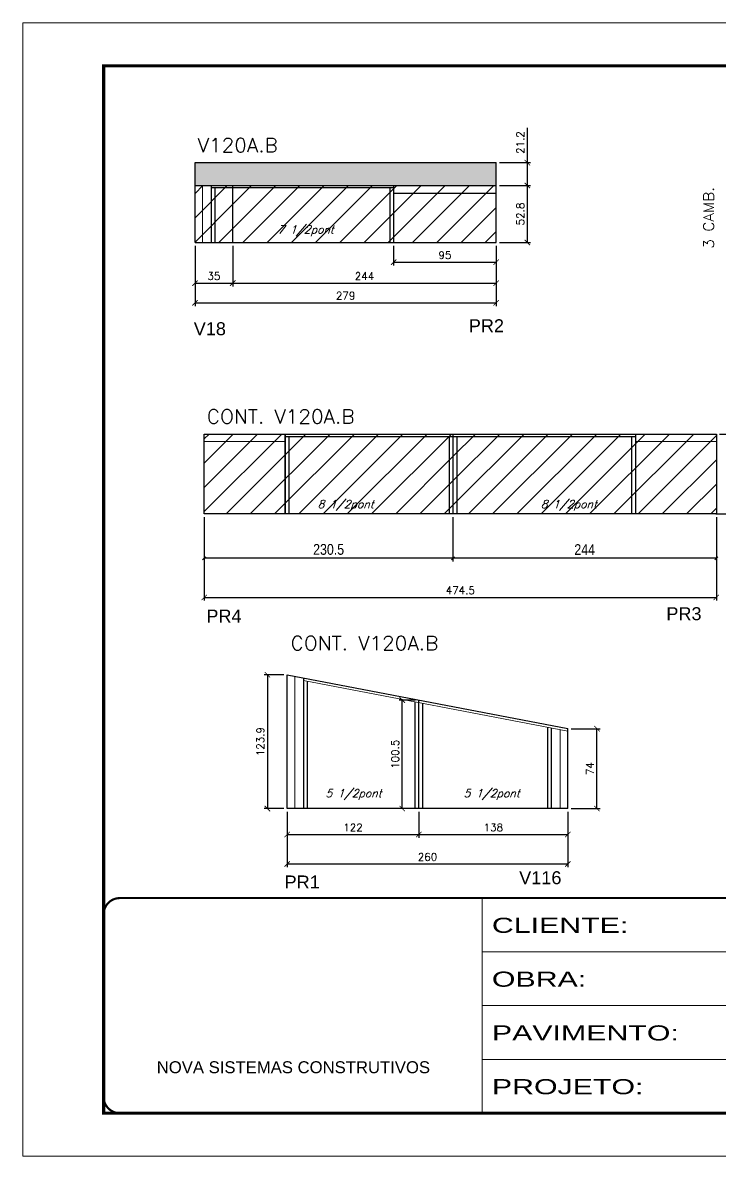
# Model space of a CAD drawing. Extents: x 2582 to 11841, y -26396 to 2611.
# Drawn here: x 2582 to 3227, y -3424 to -2374 of the extents above; entities that cross this region are included whole.
import ezdxf

# ---------------------------------------------------------------- set-up
doc = ezdxf.new("R2010")
doc.units = 0
doc.linetypes.add('CONTINUO', pattern=[0])
doc.linetypes.add('DASHED', pattern=[0.75, 0.5, -0.25])
for name, color, linetype in [('5', 5, 'Continuous'), ('COTA', 241, 'Continuous'), ('Painéis', 200, 'Continuous'), ('SARR_2.2x7', 40, 'Continuous'), ('SARR_3.5x7', 81, 'Continuous'), ('texto', 7, 'Continuous')]:
    doc.layers.add(name, color=color, linetype=linetype)
for name, color, linetype, lineweight in [('Folhas', 255, 'Continuous', 9), ('Hachura', 251, 'Continuous', 9), ('Sarr 2.2x7', 40, 'Continuous', 9), ('SARRAFO DE PRESSAO', 251, 'DASHED', 9), ('Texto Seção', 7, 'Continuous', 15)]:
    doc.layers.add(name, color=color, linetype=linetype, lineweight=lineweight)
doc.styles.add('ARIAL', font='arial.ttf')
doc.styles.add('COTA TECNICA', font='techl___.ttf', dxfattribs={"height": 10})
doc.styles.add('REGUA-120', font='ROMANS.shx', dxfattribs={"height": 15})
doc.styles.add('Romans', font='romans.shx')
doc.styles.get("Standard").update_dxf_attribs({"font": 'arial.ttf'})
doc.styles.add('Tecnologia', font='')
doc.styles.get('Tecnologia').set_extended_font_data('Forgotten Futurist')
doc.dimstyles.new('Cota Paínel', dxfattribs={"dimtxt": 7, "dimasz": 5, "dimexe": 3, "dimexo": 3, "dimgap": 3, "dimtad": 1, "dimdec": 1, "dimzin": 12, "dimdsep": 46, "dimtxsty": 'Romans', "dimblk": 'ARCHTICK', "dimcen": 0, "dimclrd": 4, "dimclre": 4, "dimclrt": 1, "dimadec": 1, "dimazin": 3, "dimtfac": 1, "dimtdec": 1, "dimtmove": 0, "dimatfit": 3, "dimldrblk": 'OBLIQUE', "dimfxl": 1, "dimtolj": 1, "dimtzin": 12, "dimarcsym": 0})
doc.dimstyles.new('PAINEL', dxfattribs={"dimtxt": 10, "dimasz": 3, "dimexe": 3, "dimexo": 3, "dimgap": 3, "dimtad": 1, "dimdec": 1, "dimzin": 12, "dimdsep": 46, "dimtxsty": 'COTA TECNICA', "dimblk1": 'OBLIQUE', "dimblk2": 'OBLIQUE', "dimsah": 1, "dimcen": 0.9, "dimclrd": 4, "dimclre": 4, "dimclrt": 240, "dimadec": 1, "dimazin": 3, "dimtfac": 1, "dimtdec": 1, "dimtmove": 0, "dimatfit": 3, "dimfxl": 1, "dimtolj": 1, "dimtzin": 12, "dimarcsym": 0})
pattern_1 = [(45, (-126439.366, -33020.383), (-11.2253202, 11.2253202), [])]
pattern_2 = [(45, (-126439.366, -33031.619), (-11.2253202, 11.2253202), [])]

# ---------------------------------------------------------------- blocks, each defined once
blk = doc.blocks.new('9999999999')
at = {"color": 30, "linetype": 'CONTINUO'}
for p, q in [((98564.6, 34230.2), (98564.6, 34429.4)), ((98564.6, 34379.6), (99584, 34379.6)), ((98564.6, 34329.8), (99488, 34329.8)), ((98564.6, 34280), (99488, 34280))]:
    blk.add_line(p, q, dxfattribs=at)
at = {"color": 30, "linetype": 'CONTINUO', "const_width": 2}
blk.add_lwpolyline([(99584, 34230.2), (99584, 34414.4, 0.414214), (99569, 34429.4), (98229, 34429.4, 0.414214), (98214, 34414.4), (98214, 34245.2, 0.414214), (98229, 34230.2), (99584, 34230.2)], format="xyb", dxfattribs=at)
at = {"layer": 'Folhas'}
blk.add_lwpolyline([(98139, 34190.2), (99624, 34190.2), (99624, 35240.2), (98139, 35240.2)], close=True, dxfattribs=at)
at = {"layer": 'Folhas', "color": 30, "const_width": 3}
blk.add_lwpolyline([(98214, 34230.2), (99584, 34230.2), (99584, 35200.2), (98214, 35200.2)], close=True, dxfattribs=at)
at = {"color": 7, "linetype": 'Continuous', "ltscale": 5, "style": 'ARIAL'}
blk.add_text('NOVA SISTEMAS CONSTRUTIVOS', height=11.059, dxfattribs=at).set_placement((98263.2, 34267.2))
at = {"layer": 'Folhas', "color": 7, "style": 'Tecnologia', "width": 1.5}
for s, p in [('CLIENTE:', (98573.7, 34397.2)), ('OBRA:', (98573.7, 34347.3)), ('PAVIMENTO:', (98573.7, 34297.5)), ('PROJETO:', (98573.7, 34247.7))]:
    blk.add_text(s, height=14, dxfattribs=at).set_placement(p)
blk = doc.blocks.new('_ArchTick')
at = {"color": 0, "linetype": 'ByBlock', "const_width": 0.15}
blk.add_lwpolyline([(-0.5, -0.5), (0.5, 0.5)], dxfattribs=at)
blk = doc.blocks.new('*D586')
at = {"layer": 'COTA', "color": 4, "linetype": 'ByBlock', "lineweight": -2, "transparency": 16777216}
for p, q in [((2741.3, -2581.1), (2741.3, -2618.7)), ((2776.3, -2581.1), (2776.3, -2618.7)), ((2741.3, -2615.7), (2776.3, -2615.7))]:
    blk.add_line(p, q, dxfattribs=at)
at = {"layer": 'Defpoints', "color": 0, "linetype": 'ByBlock', "transparency": 16777216}
for p in [(2741.3, -2578.1), (2776.3, -2578.1), (2776.3, -2615.7)]:
    blk.add_point(p, dxfattribs=at)
at = {"layer": 'COTA', "color": 4, "linetype": 'ByBlock', "lineweight": -2, "transparency": 16777216, "xscale": 5, "yscale": 5, "zscale": 5, "rotation": 180}
blk.add_blockref('_ArchTick', (2741.3, -2615.7), dxfattribs=at)
at = {"layer": 'COTA', "color": 4, "linetype": 'ByBlock', "lineweight": -2, "transparency": 16777216, "xscale": 5, "yscale": 5, "zscale": 5}
blk.add_blockref('_ArchTick', (2776.3, -2615.7), dxfattribs=at)
at = {"layer": 'COTA', "color": 1, "linetype": 'ByBlock', "transparency": 16777216, "insert": (2758.8, -2609.2), "char_height": 7, "attachment_point": 5, "style": 'Romans'}
blk.add_mtext('\\A1;35', dxfattribs=at)
blk = doc.blocks.new('_Oblique')
at = {"color": 0, "linetype": 'ByBlock', "lineweight": -2}
blk.add_line((-0.5, -0.5), (0.5, 0.5), dxfattribs=at)
blk = doc.blocks.new('*D587')
at = {"layer": 'COTA', "color": 4, "linetype": 'ByBlock', "lineweight": -2, "transparency": 16777216}
for p, q in [((2776.3, -2581.1), (2776.3, -2618.7)), ((3020.3, -2581.1), (3020.3, -2618.7)), ((2776.3, -2615.7), (3020.3, -2615.7))]:
    blk.add_line(p, q, dxfattribs=at)
at = {"layer": 'Defpoints', "color": 0, "linetype": 'ByBlock', "transparency": 16777216}
for p in [(2776.3, -2578.1), (3020.3, -2578.1), (3020.3, -2615.7)]:
    blk.add_point(p, dxfattribs=at)
at = {"layer": 'COTA', "color": 4, "linetype": 'ByBlock', "lineweight": -2, "transparency": 16777216, "xscale": 5, "yscale": 5, "zscale": 5, "rotation": 180}
blk.add_blockref('_ArchTick', (2776.3, -2615.7), dxfattribs=at)
at = {"layer": 'COTA', "color": 4, "linetype": 'ByBlock', "lineweight": -2, "transparency": 16777216, "xscale": 5, "yscale": 5, "zscale": 5}
blk.add_blockref('_ArchTick', (3020.3, -2615.7), dxfattribs=at)
at = {"layer": 'COTA', "color": 1, "linetype": 'ByBlock', "transparency": 16777216, "insert": (2898.3, -2609.2), "char_height": 7, "attachment_point": 5, "style": 'Romans'}
blk.add_mtext('\\A1;244', dxfattribs=at)
blk = doc.blocks.new('*D588')
at = {"layer": 'COTA', "color": 4, "linetype": 'ByBlock', "lineweight": -2, "transparency": 16777216}
for p, q in [((2925.3, -2581.1), (2925.3, -2599.3)), ((3020.3, -2581.1), (3020.3, -2599.3)), ((2925.3, -2596.3), (3020.3, -2596.3))]:
    blk.add_line(p, q, dxfattribs=at)
at = {"layer": 'Defpoints', "color": 0, "linetype": 'ByBlock', "transparency": 16777216}
for p in [(2925.3, -2578.1), (3020.3, -2578.1), (3020.3, -2596.3)]:
    blk.add_point(p, dxfattribs=at)
at = {"layer": 'COTA', "color": 4, "linetype": 'ByBlock', "lineweight": -2, "transparency": 16777216, "xscale": 5, "yscale": 5, "zscale": 5, "rotation": 180}
blk.add_blockref('_ArchTick', (2925.3, -2596.3), dxfattribs=at)
at = {"layer": 'COTA', "color": 4, "linetype": 'ByBlock', "lineweight": -2, "transparency": 16777216, "xscale": 5, "yscale": 5, "zscale": 5}
blk.add_blockref('_ArchTick', (3020.3, -2596.3), dxfattribs=at)
at = {"layer": 'COTA', "color": 1, "linetype": 'ByBlock', "transparency": 16777216, "insert": (2972.8, -2589.8), "char_height": 7, "attachment_point": 5, "style": 'Romans'}
blk.add_mtext('\\A1;95', dxfattribs=at)
blk = doc.blocks.new('*D589')
at = {"layer": 'COTA', "color": 4, "linetype": 'ByBlock', "lineweight": -2, "transparency": 16777216}
for p, q in [((2741.3, -2581.1), (2741.3, -2636.9)), ((3020.3, -2581.1), (3020.3, -2636.9)), ((2741.3, -2633.9), (3020.3, -2633.9))]:
    blk.add_line(p, q, dxfattribs=at)
at = {"layer": 'Defpoints', "color": 0, "linetype": 'ByBlock', "transparency": 16777216}
for p in [(2741.3, -2578.1), (3020.3, -2578.1), (3020.3, -2633.9)]:
    blk.add_point(p, dxfattribs=at)
at = {"layer": 'COTA', "color": 4, "linetype": 'ByBlock', "lineweight": -2, "transparency": 16777216, "xscale": 5, "yscale": 5, "zscale": 5, "rotation": 180}
blk.add_blockref('_ArchTick', (2741.3, -2633.9), dxfattribs=at)
at = {"layer": 'COTA', "color": 4, "linetype": 'ByBlock', "lineweight": -2, "transparency": 16777216, "xscale": 5, "yscale": 5, "zscale": 5}
blk.add_blockref('_ArchTick', (3020.3, -2633.9), dxfattribs=at)
at = {"layer": 'COTA', "color": 1, "linetype": 'ByBlock', "transparency": 16777216, "insert": (2880.8, -2627.4), "char_height": 7, "attachment_point": 5, "style": 'Romans'}
blk.add_mtext('\\A1;279', dxfattribs=at)
blk = doc.blocks.new('*D590')
at = {"layer": 'COTA', "color": 4, "linetype": 'ByBlock', "lineweight": -2, "transparency": 16777216}
for p, q in [((3023.3, -2525.3), (3052.2, -2525.3)), ((3049.2, -2578.1), (3049.2, -2525.3)), ((3023.3, -2578.1), (3052.2, -2578.1))]:
    blk.add_line(p, q, dxfattribs=at)
at = {"layer": 'Defpoints', "color": 0, "linetype": 'ByBlock', "transparency": 16777216}
for p in [(3020.3, -2525.3), (3049.2, -2525.3), (3020.3, -2578.1)]:
    blk.add_point(p, dxfattribs=at)
at = {"layer": 'COTA', "color": 4, "linetype": 'ByBlock', "lineweight": -2, "transparency": 16777216, "xscale": 5, "yscale": 5, "zscale": 5}
for p, rotation in [((3049.2, -2525.3), 90), ((3049.2, -2578.1), 270)]:
    blk.add_blockref('_ArchTick', p, dxfattribs=dict(at, rotation=rotation))
at = {"layer": 'COTA', "color": 1, "linetype": 'ByBlock', "transparency": 16777216, "insert": (3042.7, -2551.7), "char_height": 7, "attachment_point": 5, "rotation": 90, "style": 'Romans'}
blk.add_mtext('\\A1;52.8', dxfattribs=at)
blk = doc.blocks.new('*D591')
at = {"layer": 'COTA', "color": 4, "linetype": 'ByBlock', "lineweight": -2, "transparency": 16777216}
for p, q in [((3049.2, -2504.1), (3049.2, -2471.8)), ((3023.3, -2504.1), (3052.2, -2504.1)), ((3049.2, -2525.3), (3049.2, -2504.1)), ((3023.3, -2525.3), (3052.2, -2525.3))]:
    blk.add_line(p, q, dxfattribs=at)
at = {"layer": 'Defpoints', "color": 0, "linetype": 'ByBlock', "transparency": 16777216}
for p in [(3020.3, -2504.1), (3049.2, -2504.1), (3020.3, -2525.3)]:
    blk.add_point(p, dxfattribs=at)
at = {"layer": 'COTA', "color": 4, "linetype": 'ByBlock', "lineweight": -2, "transparency": 16777216, "xscale": 5, "yscale": 5, "zscale": 5}
for p, rotation in [((3049.2, -2504.1), 90), ((3049.2, -2525.3), 270)]:
    blk.add_blockref('_ArchTick', p, dxfattribs=dict(at, rotation=rotation))
at = {"layer": 'COTA', "color": 1, "linetype": 'ByBlock', "transparency": 16777216, "insert": (3042.7, -2485.5), "char_height": 7, "attachment_point": 5, "rotation": 90, "style": 'Romans'}
blk.add_mtext('\\A1;21.2', dxfattribs=at)
blk = doc.blocks.new('*D596')
at = {"layer": 'COTA', "color": 4, "linetype": 'ByBlock', "lineweight": -2, "transparency": 16777216}
for p, q in [((2980.3, -2832.5), (2980.3, -2873.6)), ((3224.3, -2832.5), (3224.3, -2873.6)), ((3224.3, -2870.6), (2980.3, -2870.6))]:
    blk.add_line(p, q, dxfattribs=at)
at = {"layer": 'Defpoints', "color": 0, "linetype": 'ByBlock', "transparency": 16777216}
for p in [(2980.3, -2829.5), (3224.3, -2829.5), (2980.3, -2870.6)]:
    blk.add_point(p, dxfattribs=at)
at = {"layer": 'COTA', "color": 4, "linetype": 'ByBlock', "lineweight": -2, "transparency": 16777216, "xscale": 3, "yscale": 3, "zscale": 3, "rotation": 180}
blk.add_blockref('_Oblique', (2980.3, -2870.6), dxfattribs=at)
at = {"layer": 'COTA', "color": 4, "linetype": 'ByBlock', "lineweight": -2, "transparency": 16777216, "xscale": 3, "yscale": 3, "zscale": 3}
blk.add_blockref('_Oblique', (3224.3, -2870.6), dxfattribs=at)
at = {"layer": 'COTA', "color": 240, "linetype": 'ByBlock', "transparency": 16777216, "insert": (3102.3, -2862.5), "char_height": 10, "attachment_point": 5, "style": 'COTA TECNICA'}
blk.add_mtext('\\A1;244', dxfattribs=at)
blk = doc.blocks.new('*D597')
at = {"layer": 'COTA', "color": 4, "linetype": 'ByBlock', "lineweight": -2, "transparency": 16777216}
for p, q in [((2749.8, -2832.5), (2749.8, -2873.6)), ((2980.3, -2832.5), (2980.3, -2873.6)), ((2980.3, -2870.6), (2749.8, -2870.6))]:
    blk.add_line(p, q, dxfattribs=at)
at = {"layer": 'Defpoints', "color": 0, "linetype": 'ByBlock', "transparency": 16777216}
for p in [(2749.8, -2829.5), (2980.3, -2829.5), (2749.8, -2870.6)]:
    blk.add_point(p, dxfattribs=at)
at = {"layer": 'COTA', "color": 4, "linetype": 'ByBlock', "lineweight": -2, "transparency": 16777216, "xscale": 3, "yscale": 3, "zscale": 3, "rotation": 180}
blk.add_blockref('_Oblique', (2749.8, -2870.6), dxfattribs=at)
at = {"layer": 'COTA', "color": 4, "linetype": 'ByBlock', "lineweight": -2, "transparency": 16777216, "xscale": 3, "yscale": 3, "zscale": 3}
blk.add_blockref('_Oblique', (2980.3, -2870.6), dxfattribs=at)
at = {"layer": 'COTA', "color": 240, "linetype": 'ByBlock', "transparency": 16777216, "insert": (2865.1, -2862.4), "char_height": 10, "attachment_point": 5, "style": 'COTA TECNICA'}
blk.add_mtext('\\A1;230.5', dxfattribs=at)
blk = doc.blocks.new('*D91')
at = {"layer": 'COTA', "color": 4, "linetype": 'ByBlock', "lineweight": -2, "transparency": 16777216}
for p, q in [((3227.3, -2755.5), (3256.2, -2755.5)), ((3253.2, -2829.5), (3253.2, -2755.5)), ((3223.8, -2829.5), (3256.2, -2829.5))]:
    blk.add_line(p, q, dxfattribs=at)
at = {"layer": 'Defpoints', "color": 0, "linetype": 'ByBlock', "transparency": 16777216}
for p in [(3224.3, -2755.5), (3253.2, -2755.5), (3220.8, -2829.5)]:
    blk.add_point(p, dxfattribs=at)
at = {"layer": 'COTA', "color": 4, "linetype": 'ByBlock', "lineweight": -2, "transparency": 16777216, "xscale": 3, "yscale": 3, "zscale": 3}
for p, rotation in [((3253.2, -2755.5), 90), ((3253.2, -2829.5), 270)]:
    blk.add_blockref('_Oblique', p, dxfattribs=dict(at, rotation=rotation))
at = {"layer": 'COTA', "color": 240, "linetype": 'ByBlock', "transparency": 16777216, "insert": (3245.1, -2792.5), "char_height": 10, "attachment_point": 5, "rotation": 90, "style": 'COTA TECNICA'}
blk.add_mtext('\\A1;74', dxfattribs=at)
blk = doc.blocks.new('*D598')
at = {"layer": 'COTA', "color": 4, "linetype": 'ByBlock', "lineweight": -2, "transparency": 16777216}
for p, q in [((2749.8, -2832.5), (2749.8, -2909.8)), ((3224.3, -2832.5), (3224.3, -2909.8)), ((2749.8, -2906.8), (3224.3, -2906.8))]:
    blk.add_line(p, q, dxfattribs=at)
at = {"layer": 'Defpoints', "color": 0, "linetype": 'ByBlock', "transparency": 16777216}
for p in [(2749.8, -2829.5), (3224.3, -2829.5), (3224.3, -2906.8)]:
    blk.add_point(p, dxfattribs=at)
at = {"layer": 'COTA', "color": 4, "linetype": 'ByBlock', "lineweight": -2, "transparency": 16777216, "xscale": 5, "yscale": 5, "zscale": 5, "rotation": 180}
blk.add_blockref('_ArchTick', (2749.8, -2906.8), dxfattribs=at)
at = {"layer": 'COTA', "color": 4, "linetype": 'ByBlock', "lineweight": -2, "transparency": 16777216, "xscale": 5, "yscale": 5, "zscale": 5}
blk.add_blockref('_ArchTick', (3224.3, -2906.8), dxfattribs=at)
at = {"layer": 'COTA', "color": 1, "linetype": 'ByBlock', "transparency": 16777216, "insert": (2987.1, -2900.3), "char_height": 7, "attachment_point": 5, "style": 'Romans'}
blk.add_mtext('\\A1;474.5', dxfattribs=at)
blk = doc.blocks.new('*D565')
at = {"layer": 'COTA', "color": 4, "linetype": 'ByBlock', "lineweight": -2, "transparency": 16777216}
for p, q in [((2826.7, -3105.4), (2826.7, -3129.4)), ((2948.7, -3105.4), (2948.7, -3129.4)), ((2826.7, -3126.4), (2948.7, -3126.4))]:
    blk.add_line(p, q, dxfattribs=at)
at = {"layer": 'Defpoints', "color": 0, "linetype": 'ByBlock', "transparency": 16777216}
for p in [(2826.7, -3102.4), (2948.7, -3102.4), (2948.7, -3126.4)]:
    blk.add_point(p, dxfattribs=at)
at = {"layer": 'COTA', "color": 4, "linetype": 'ByBlock', "lineweight": -2, "transparency": 16777216, "xscale": 5, "yscale": 5, "zscale": 5, "rotation": 180}
blk.add_blockref('_ArchTick', (2826.7, -3126.4), dxfattribs=at)
at = {"layer": 'COTA', "color": 4, "linetype": 'ByBlock', "lineweight": -2, "transparency": 16777216, "xscale": 5, "yscale": 5, "zscale": 5}
blk.add_blockref('_ArchTick', (2948.7, -3126.4), dxfattribs=at)
at = {"layer": 'COTA', "color": 1, "linetype": 'ByBlock', "transparency": 16777216, "insert": (2887.7, -3119.9), "char_height": 7, "attachment_point": 5, "style": 'Romans'}
blk.add_mtext('\\A1;122', dxfattribs=at)
blk = doc.blocks.new('*D566')
at = {"layer": 'COTA', "color": 4, "linetype": 'ByBlock', "lineweight": -2, "transparency": 16777216}
for p, q in [((2948.7, -3105.4), (2948.7, -3129.4)), ((3086.7, -3105.4), (3086.7, -3129.4)), ((2948.7, -3126.4), (3086.7, -3126.4))]:
    blk.add_line(p, q, dxfattribs=at)
at = {"layer": 'Defpoints', "color": 0, "linetype": 'ByBlock', "transparency": 16777216}
for p in [(2948.7, -3102.4), (3086.7, -3102.4), (3086.7, -3126.4)]:
    blk.add_point(p, dxfattribs=at)
at = {"layer": 'COTA', "color": 4, "linetype": 'ByBlock', "lineweight": -2, "transparency": 16777216, "xscale": 5, "yscale": 5, "zscale": 5, "rotation": 180}
blk.add_blockref('_ArchTick', (2948.7, -3126.4), dxfattribs=at)
at = {"layer": 'COTA', "color": 4, "linetype": 'ByBlock', "lineweight": -2, "transparency": 16777216, "xscale": 5, "yscale": 5, "zscale": 5}
blk.add_blockref('_ArchTick', (3086.7, -3126.4), dxfattribs=at)
at = {"layer": 'COTA', "color": 1, "linetype": 'ByBlock', "transparency": 16777216, "insert": (3017.7, -3119.9), "char_height": 7, "attachment_point": 5, "style": 'Romans'}
blk.add_mtext('\\A1;138', dxfattribs=at)
blk = doc.blocks.new('*D567')
at = {"layer": 'COTA', "color": 4, "linetype": 'ByBlock', "lineweight": -2, "transparency": 16777216}
for p, q in [((2823.7, -2978.5), (2805.4, -2978.5)), ((2808.4, -2978.5), (2808.4, -3102.4)), ((2823.7, -3102.4), (2805.4, -3102.4))]:
    blk.add_line(p, q, dxfattribs=at)
at = {"layer": 'Defpoints', "color": 0, "linetype": 'ByBlock', "transparency": 16777216}
for p in [(2826.7, -2978.5), (2808.4, -3102.4), (2826.7, -3102.4)]:
    blk.add_point(p, dxfattribs=at)
at = {"layer": 'COTA', "color": 4, "linetype": 'ByBlock', "lineweight": -2, "transparency": 16777216, "xscale": 5, "yscale": 5, "zscale": 5}
for p, rotation in [((2808.4, -2978.5), 90), ((2808.4, -3102.4), 270)]:
    blk.add_blockref('_ArchTick', p, dxfattribs=dict(at, rotation=rotation))
at = {"layer": 'COTA', "color": 1, "linetype": 'ByBlock', "transparency": 16777216, "insert": (2801.9, -3040.4), "char_height": 7, "attachment_point": 5, "rotation": 90, "style": 'Romans'}
blk.add_mtext('\\A1;123.9', dxfattribs=at)
blk = doc.blocks.new('*D568')
at = {"layer": 'COTA', "color": 4, "linetype": 'ByBlock', "lineweight": -2, "transparency": 16777216}
for p, q in [((2945.7, -3001.9), (2930.3, -3001.9)), ((2933.3, -3102.4), (2933.3, -3001.9)), ((2945.7, -3102.4), (2930.3, -3102.4))]:
    blk.add_line(p, q, dxfattribs=at)
at = {"layer": 'Defpoints', "color": 0, "linetype": 'ByBlock', "transparency": 16777216}
for p in [(2933.3, -3001.9), (2948.7, -3001.9), (2948.7, -3102.4)]:
    blk.add_point(p, dxfattribs=at)
at = {"layer": 'COTA', "color": 4, "linetype": 'ByBlock', "lineweight": -2, "transparency": 16777216, "xscale": 5, "yscale": 5, "zscale": 5}
for p, rotation in [((2933.3, -3001.9), 90), ((2933.3, -3102.4), 270)]:
    blk.add_blockref('_ArchTick', p, dxfattribs=dict(at, rotation=rotation))
at = {"layer": 'COTA', "color": 1, "linetype": 'ByBlock', "transparency": 16777216, "insert": (2926.8, -3052.1), "char_height": 7, "attachment_point": 5, "rotation": 90, "style": 'Romans'}
blk.add_mtext('\\A1;100.5', dxfattribs=at)
blk = doc.blocks.new('*D569')
at = {"layer": 'COTA', "color": 4, "linetype": 'ByBlock', "lineweight": -2, "transparency": 16777216}
for p, q in [((3089.7, -3028.4), (3116.7, -3028.4)), ((3113.7, -3102.4), (3113.7, -3028.4)), ((3089.7, -3102.4), (3116.7, -3102.4))]:
    blk.add_line(p, q, dxfattribs=at)
at = {"layer": 'Defpoints', "color": 0, "linetype": 'ByBlock', "transparency": 16777216}
for p in [(3086.7, -3028.4), (3113.7, -3028.4), (3086.7, -3102.4)]:
    blk.add_point(p, dxfattribs=at)
at = {"layer": 'COTA', "color": 4, "linetype": 'ByBlock', "lineweight": -2, "transparency": 16777216, "xscale": 5, "yscale": 5, "zscale": 5}
for p, rotation in [((3113.7, -3028.4), 90), ((3113.7, -3102.4), 270)]:
    blk.add_blockref('_ArchTick', p, dxfattribs=dict(at, rotation=rotation))
at = {"layer": 'COTA', "color": 1, "linetype": 'ByBlock', "transparency": 16777216, "insert": (3107.2, -3065.4), "char_height": 7, "attachment_point": 5, "rotation": 90, "style": 'Romans'}
blk.add_mtext('\\A1;74', dxfattribs=at)
blk = doc.blocks.new('*D84')
at = {"layer": 'COTA', "color": 4, "linetype": 'ByBlock', "lineweight": -2, "transparency": 16777216}
for p, q in [((2826.7, -3105.4), (2826.7, -3156.7)), ((3086.7, -3105.4), (3086.7, -3156.7)), ((2826.7, -3153.7), (3086.7, -3153.7))]:
    blk.add_line(p, q, dxfattribs=at)
at = {"layer": 'Defpoints', "color": 0, "linetype": 'ByBlock', "transparency": 16777216}
for p in [(2826.7, -3102.4), (3086.7, -3102.4), (3086.7, -3153.7)]:
    blk.add_point(p, dxfattribs=at)
at = {"layer": 'COTA', "color": 4, "linetype": 'ByBlock', "lineweight": -2, "transparency": 16777216, "xscale": 5, "yscale": 5, "zscale": 5, "rotation": 180}
blk.add_blockref('_ArchTick', (2826.7, -3153.7), dxfattribs=at)
at = {"layer": 'COTA', "color": 4, "linetype": 'ByBlock', "lineweight": -2, "transparency": 16777216, "xscale": 5, "yscale": 5, "zscale": 5}
blk.add_blockref('_ArchTick', (3086.7, -3153.7), dxfattribs=at)
at = {"layer": 'COTA', "color": 1, "linetype": 'ByBlock', "transparency": 16777216, "insert": (2956.7, -3147.2), "char_height": 7, "attachment_point": 5, "style": 'Romans'}
blk.add_mtext('\\A1;260', dxfattribs=at)

msp = doc.modelspace()

# ---------------------------------------------------------------- hatches: boundary and pattern name
at = {"layer": 'COTA', "linetype": 'ByBlock'}
h = msp.add_hatch(dxfattribs=at)
h.set_pattern_fill('AR-CONC', color=256, scale=0.03)
h.set_pattern_definition([(50, (-131322.3736, -34976.8347), (5.46554007, -0.47817257), [0.5715, -6.2865]), (355, (-131322.3736, -34976.835), (-1.05730264, 5.73170536), [0.4572, -5.02921753]), (100.4514447, (-131321.918, -34976.8746), (4.40823741, 5.25353256), [0.48570026, -5.34270734]), (46.1842, (-131322.3736, -34975.311), (8.13237123, -1.26126984), [0.85725, -9.42975]), (96.6355576, (-131321.696, -34975.416), (7.122124, 7.42278374), [0.7285507, -8.01406824]), (351.184151, (-131322.374, -34975.311), (7.122124, 7.42278374), [0.685799, -7.54379196]), (21, (-131321.6116, -34975.6917), (4.54843174, -3.06795595), [0.5715, -6.2865]), (326, (-131321.6116, -34975.692), (1.85406085, 5.52563898), [0.4572, -5.0292]), (71.451445, (-131321.2326, -34975.9474), (6.40249258, 2.45768307), [0.48570026, -5.34269813]), (37.5, (-131322.3736, -34976.8347), (0.092658098, 2.536651166), [0, -4.96824, 0, -5.1054, 0, -5.04825]), (7.5, (-131322.3736, -34976.8347), (2.004589875, 3.005417245), [0, -2.91084, 0, -4.85394, 0, -1.92405]), (327.5, (-131324.0729, -34976.8347), (4.067717855, -0.17186232), [0, -1.905, 0, -5.9436, 0, -7.8867]), (317.5, (-131324.835, -34976.8347), (4.44387544, 0.76279473), [0, -2.4765, 0, -3.94716, 0, -5.6007])])
h.paths.add_polyline_path([(3020.31, -2504.14), (2741.31, -2504.14), (2741.31, -2525.34), (3020.31, -2525.34)])
at = {"layer": 'Hachura', "linetype": 'ByBlock'}
h = msp.add_hatch(dxfattribs=at)
h.set_pattern_fill('ANSI31', color=256, scale=5)
h.set_pattern_definition(pattern_1)
h.paths.add_polyline_path([(2776.31, -2525.34), (2741.31, -2525.34), (2741.31, -2578.14), (2776.31, -2578.14)])
h = msp.add_hatch(dxfattribs=at)
h.set_pattern_fill('ANSI31', color=256, scale=5)
h.set_pattern_definition(pattern_1)
h.paths.add_polyline_path([(3020.31, -2525.34), (2776.31, -2525.34), (2776.31, -2578.14), (3020.31, -2578.14)])
h = msp.add_hatch(dxfattribs=at)
h.set_pattern_fill('ANSI31', color=256, scale=5)
h.set_pattern_definition(pattern_2)
h.paths.add_polyline_path([(2749.81, -2755.47), (2749.81, -2829.47), (2980.31, -2829.47), (2980.31, -2755.47)])
h = msp.add_hatch(dxfattribs=at)
h.set_pattern_fill('ANSI31', color=256, scale=5)
h.set_pattern_definition(pattern_2)
h.paths.add_polyline_path([(3224.31, -2829.47), (3224.31, -2755.47), (2980.31, -2755.47), (2980.31, -2829.47)])

# ---------------------------------------------------------------- linework, layer by layer
at = {"linetype": 'ByBlock'}
for p, q in [((2925.31, -2525.34), (2925.31, -2578.14)), ((2824.81, -2829.47), (2824.81, -2755.47)), ((3149.31, -2755.47), (3149.31, -2829.47))]:
    msp.add_line(p, q, dxfattribs=at)
at = {"layer": 'COTA', "linetype": 'ByBlock'}
for p, q in [((2741.31, -2504.14), (3020.31, -2504.14)), ((2741.31, -2525.34), (2741.31, -2504.14)), ((3020.31, -2525.34), (3020.31, -2504.14))]:
    msp.add_line(p, q, dxfattribs=at)
at = {"layer": 'Painéis', "linetype": 'ByBlock'}
for p, q in [((2741.31, -2525.34), (3020.31, -2525.34)), ((2741.31, -2578.14), (2741.31, -2525.34)), ((2776.31, -2578.14), (2776.31, -2525.34)), ((3020.31, -2578.14), (3020.31, -2525.34)), ((2741.31, -2578.14), (3020.31, -2578.14)), ((2749.81, -2829.47), (2749.81, -2755.47)), ((2749.81, -2755.47), (3224.31, -2755.47)), ((2980.31, -2755.47), (2980.31, -2829.47)), ((3224.31, -2755.47), (3224.31, -2829.47)), ((3224.31, -2829.47), (2749.81, -2829.47)), ((2826.74, -2978.5), (3086.74, -3028.36)), ((2826.74, -3102.36), (2826.74, -2978.5)), ((2948.74, -3102.36), (2948.74, -3001.9)), ((3086.74, -3102.36), (3086.74, -3028.36)), ((3086.74, -3102.36), (2826.74, -3102.36))]:
    msp.add_line(p, q, dxfattribs=at)
at = {"layer": 'Sarr 2.2x7'}
for p, q in [((2748.31, -2578.14), (2748.31, -2525.34)), ((2749.81, -2762.47), (2824.81, -2762.47)), ((3149.31, -2762.47), (3224.31, -2762.47)), ((2833.74, -2979.74), (2833.74, -3102.36)), ((2841.74, -2983.62), (3086.74, -3030.6)), ((3079.74, -3102.36), (3079.74, -3029.26))]:
    msp.add_line(p, q, dxfattribs=at)
at = {"layer": 'SARR_2.2x7', "linetype": 'Continuous'}
for p, q in [((2925.31, -2527.54), (2756.31, -2527.54)), ((2925.31, -2532.34), (3020.31, -2532.34)), ((2824.81, -2757.67), (2980.31, -2757.67)), ((2980.31, -2757.67), (3149.31, -2757.67))]:
    msp.add_line(p, q, dxfattribs=at)
at = {"layer": 'SARR_3.5x7'}
for p, q in [((2756.31, -2525.34), (2756.31, -2578.14)), ((2759.81, -2527.54), (2759.81, -2578.14)), ((2921.81, -2527.54), (2921.81, -2578.14)), ((2925.31, -2525.34), (2925.31, -2578.14)), ((2824.81, -2755.47), (2824.81, -2829.47)), ((2828.31, -2757.67), (2828.31, -2829.47)), ((2976.81, -2757.67), (2976.81, -2829.47)), ((2980.31, -2755.47), (2980.31, -2778.34)), ((2980.31, -2755.47), (2980.31, -2829.47)), ((2983.81, -2757.67), (2983.81, -2829.47)), ((3145.81, -2757.67), (3145.81, -2829.47)), ((3149.31, -2755.47), (3149.31, -2829.47)), ((2841.74, -2981.38), (2841.74, -3102.36)), ((2845.24, -2984.29), (2845.24, -3102.36)), ((2945.24, -3102.36), (2945.24, -3003.47)), ((2952.24, -3102.36), (2952.24, -3004.81)), ((3068.24, -3102.36), (3068.24, -3027.06)), ((3071.74, -3102.36), (3071.74, -3027.73))]:
    msp.add_line(p, q, dxfattribs=at)

# ---------------------------------------------------------------- block references
at = {"layer": 'SARRAFO DE PRESSAO', "color": 6, "linetype": 'ByBlock'}
msp.add_blockref('9999999999', (-95557.34, -37614.68), dxfattribs=at)

# ---------------------------------------------------------------- texts
at = {"layer": '5', "linetype": 'Continuous'}
for s, p in [('V18', (2740.12, -2663.95)), ('PR2', (2994.96, -2661.19)), ('PR4', (2751.82, -2930.08)), ('PR3', (3177.98, -2927.89)), ('V116', (3041.64, -3172.43)), ('PR1', (2824.28, -3176.37))]:
    msp.add_text(s, height=12, rotation=0.00004, dxfattribs=at).set_placement(p)
at = {"layer": 'texto', "color": 2, "char_height": 7.2737, "attachment_point": 5, "style": 'Romans'}
for s, insert in [('{\\Q19;\\C256;7 1/2pont}', (2843.86, -2567.23)), ('{\\Q19;\\C256;8 1/2pont}', (2880.85, -2821.61)), ('{\\Q19;\\C256;8 1/2pont}', (3087.65, -2821.61)), ('{\\Q19;\\C256;5 1/2pont}', (2888.16, -3089.4)), ('{\\Q19;\\C256;5 1/2pont}', (3016.13, -3089.4))]:
    msp.add_mtext(s, dxfattribs=dict(at, insert=insert))
at = {"layer": 'Texto Seção', "style": 'REGUA-120', "width": 1.05}
for s, p in [('V120A.B', (2743.71, -2494.33)), ('CONT. V120A.B', (2752.21, -2745.66)), ('CONT. V120A.B', (2829.83, -2955.81))]:
    msp.add_text(s, height=13, dxfattribs=at).set_placement(p)
msp.add_text('3 CAMB.', height=9.75, rotation=90, dxfattribs=at).set_placement((3222.06, -2583.8))

# ---------------------------------------------------------------- dimensions: what is measured, and where the dimension line sits
at = {"layer": 'COTA', "linetype": 'ByBlock'}
for base, p1, p2, angle, dimstyle, picture, middle in [((3049.19, -2504.14), (3020.31, -2525.34), (3020.31, -2504.14), 90, 'Cota Paínel', '*D591', (3042.69, -2485.47)), ((3049.19, -2525.34), (3020.31, -2578.14), (3020.31, -2525.34), 90, 'Cota Paínel', '*D590', (3042.69, -2551.74)), ((3253.2, -2755.47), (3220.81, -2829.47), (3224.31, -2755.47), 90, 'PAINEL', '*D91', (3245.13, -2792.47)), ((2980.31, -2870.57), (3224.31, -2829.47), (2980.31, -2829.47), 180, 'PAINEL', '*D596', (3102.31, -2862.5)), ((2808.45, -3102.36), (2826.74, -2978.5), (2826.74, -3102.36), 90, 'Cota Paínel', '*D567', (2801.95, -3040.43)), ((2933.3, -3001.9), (2948.74, -3102.36), (2948.74, -3001.9), 90, 'Cota Paínel', '*D568', (2926.8, -3052.13)), ((3113.68, -3028.36), (3086.74, -3102.36), (3086.74, -3028.36), 90, 'Cota Paínel', '*D569', (3107.18, -3065.36))]:
    dim = msp.add_linear_dim(base=base, p1=p1, p2=p2, angle=angle, dimstyle=dimstyle, dxfattribs=at)
    dim.commit()
    dim.dimension.update_dxf_attribs({"geometry": picture, "text_midpoint": middle})
for base, p1, p2, picture, middle in [((2776.31, -2615.72), (2741.31, -2578.14), (2776.31, -2578.14), '*D586', (2758.81, -2609.22)), ((3020.31, -2633.94), (2741.31, -2578.14), (3020.31, -2578.14), '*D589', (2880.81, -2627.44)), ((3020.31, -2596.29), (2925.31, -2578.14), (3020.31, -2578.14), '*D588', (2972.81, -2589.79)), ((3224.31, -2906.82), (2749.81, -2829.47), (3224.31, -2829.47), '*D598', (2987.06, -2900.32)), ((2948.74, -3126.44), (2826.74, -3102.36), (2948.74, -3102.36), '*D565', (2887.74, -3119.94)), ((3086.74, -3153.73), (2826.74, -3102.36), (3086.74, -3102.36), '*D84', (2956.74, -3147.23)), ((3086.74, -3126.44), (2948.74, -3102.36), (3086.74, -3102.36), '*D566', (3017.74, -3119.94))]:
    dim = msp.add_linear_dim(base=base, p1=p1, p2=p2, dimstyle='Cota Paínel', dxfattribs=at)
    dim.commit()
    dim.dimension.update_dxf_attribs({"geometry": picture, "text_midpoint": middle})
dim = msp.add_linear_dim(base=(3020.31, -2615.72), p1=(2776.31, -2578.14), p2=(3020.31, -2578.14), dimstyle='Cota Paínel', override={"dimtmove": 1}, dxfattribs=at)
dim.commit()
dim.dimension.update_dxf_attribs({"geometry": '*D587', "text_midpoint": (2898.31, -2609.22)})
dim = msp.add_linear_dim(base=(2749.81, -2870.57), p1=(2980.31, -2829.47), p2=(2749.81, -2829.47), angle=180, dimstyle='PAINEL', override={"dimtmove": 1}, dxfattribs=at)
dim.commit()
dim.dimension.update_dxf_attribs({"geometry": '*D597', "text_midpoint": (2865.06, -2862.36)})

doc.saveas('drawing.dxf')
